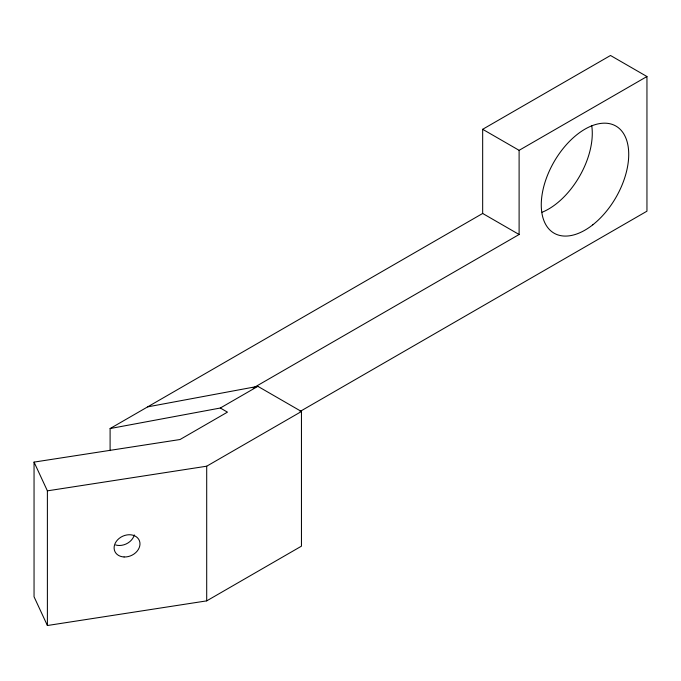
<?xml version="1.0" encoding="UTF-8"?>
<svg xmlns="http://www.w3.org/2000/svg" width="681" height="681" viewBox="0 0 681 681"><rect width="100%" height="100%" fill="white"/><g stroke="black" fill="none" stroke-linecap="round" stroke-linejoin="round"><path stroke-width="1.02" d="M110.101 450.643L110.101 428.553L482.667 213.459L482.667 129.296L610.508 55.484L646.95 76.527L646.95 211.187L300.049 411.477M482.667 129.296L519.109 150.331L646.95 76.527M253.128 388.059L519.109 234.502L519.109 150.331M220.321 408.021L257.869 386.34L301.453 411.503L301.453 546.162L206.701 600.872L47.389 625.516L34.05 596.777L34.05 462.11L180.022 439.526L227.454 412.141L220.321 408.021L110.101 428.553M34.05 462.11L47.389 490.848L206.701 466.204L301.453 411.503M147.658 406.872L257.869 386.34M482.667 213.459L519.109 234.502M206.701 466.204L206.701 600.872M47.389 490.848L47.389 625.516M591.729 125.644A61.852 35.71 -60 0 1 542.11 212.251M134.31 534.917A13.399 10.573 -24.9 0 1 115.591 544.953M592.793 224.815A61.852 35.71 -60 0 0 618.365 127.722A61.852 35.71 -60 0 0 543.83 186.347A61.852 35.71 -60 0 0 592.793 224.815M124.087 556.973A13.399 10.573 -24.9 0 0 139.435 540.782A13.399 10.573 -24.9 0 0 117.609 539.829A13.399 10.573 -24.9 0 0 124.087 556.973"/></g></svg>
